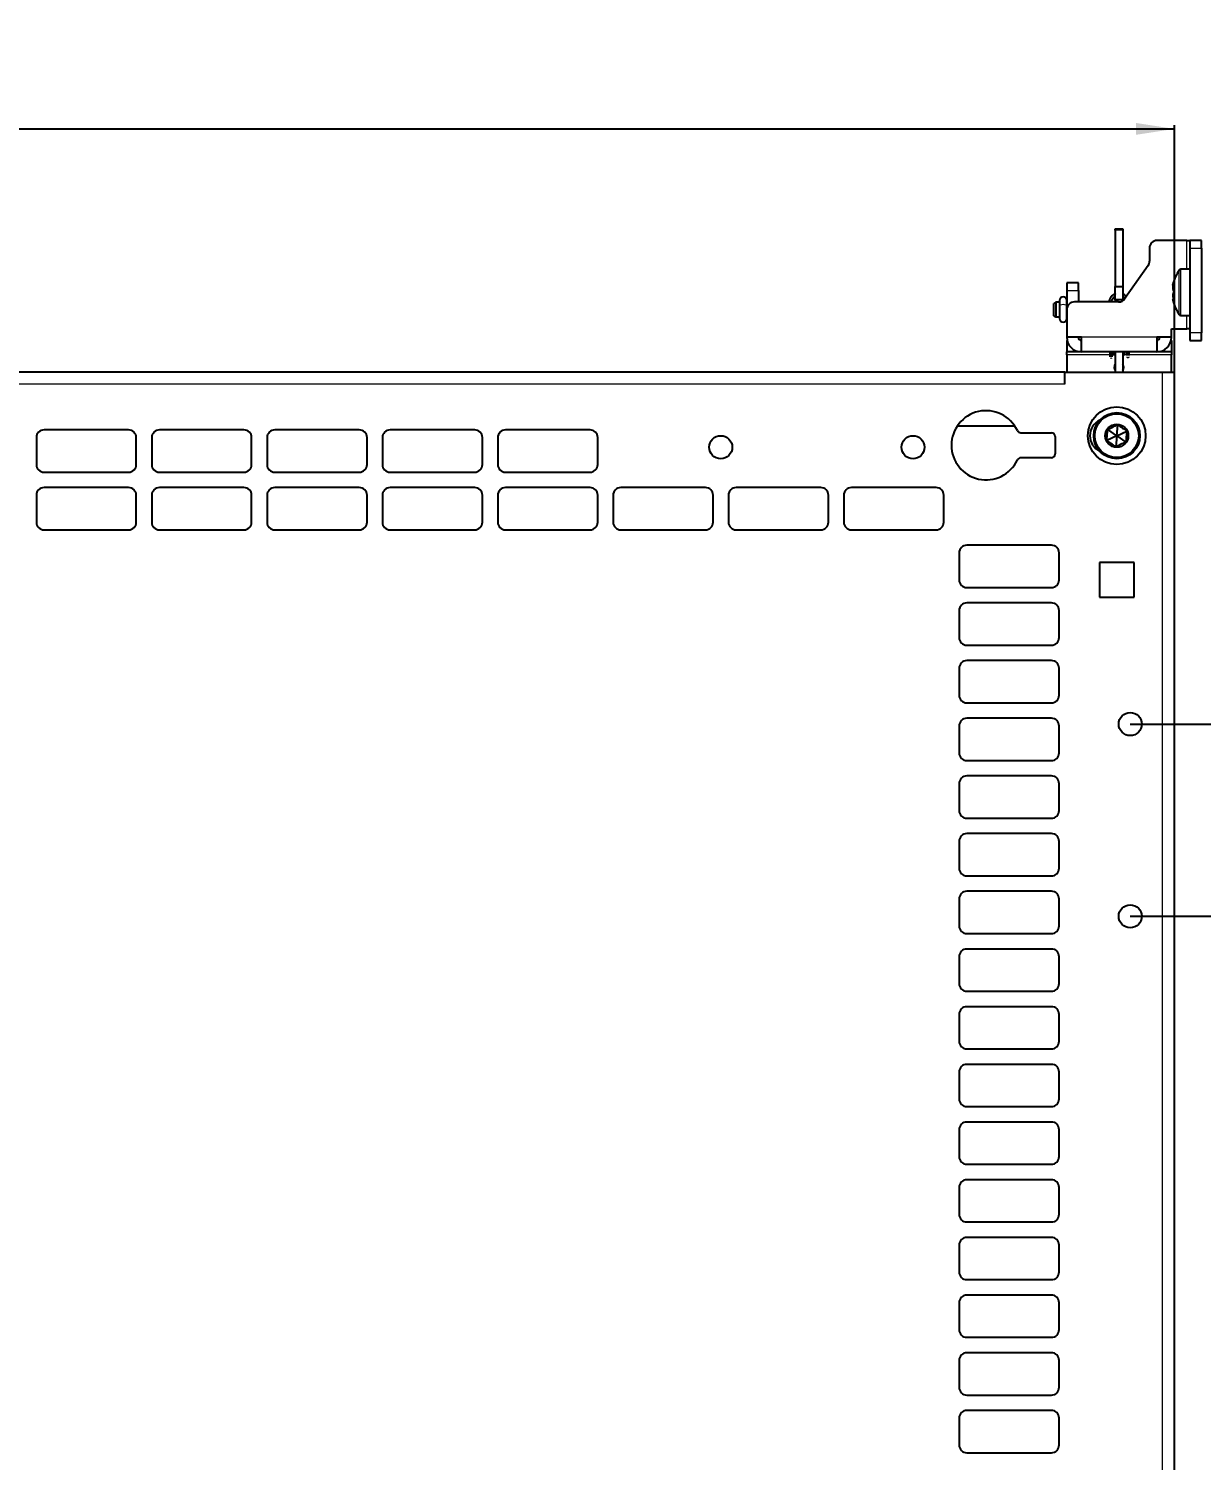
# Model space of a CAD drawing. Header units: millimetres. Extents: x -795 to 1020, y 148 to 1992.
# Drawn here: x -301.6 to 3.4, y 1556.1 to 1928.5 of the extents above; entities that cross this region are included whole.
import ezdxf

# ---------------------------------------------------------------- set-up
doc = ezdxf.new("R2010")
doc.units = ezdxf.units.MM
doc.layers.add('FORMAT', color=7, linetype='Continuous')
doc.styles.add('SLDTEXTSTYLE0', font='TXT', dxfattribs={"width": 0.75})
doc.dimstyles.new('SLDDIMSTYLE0', dxfattribs={"dimtxt": 20, "dimasz": 10, "dimexe": 0, "dimexo": 0.0625, "dimgap": 5, "dimtad": 2, "dimdec": 1, "dimrnd": 1e-09, "dimzin": 12, "dimdsep": 46, "dimtxsty": 'SLDTEXTSTYLE0', "dimsah": 1, "dimcen": 0.09, "dimadec": 0, "dimazin": 3, "dimtfac": 1, "dimtofl": 0, "dimtmove": 0, "dimatfit": 3, "dimfxl": 0, "dimfrac": 2, "dimtolj": 1, "dimtzin": 12, "dimarcsym": 0})
doc.dimstyles.new('SLDDIMSTYLE1', dxfattribs={"dimtxt": 20, "dimasz": 10, "dimexe": 0, "dimexo": 0.0625, "dimgap": 5, "dimtad": 2, "dimdec": 1, "dimrnd": 1e-09, "dimzin": 12, "dimdsep": 46, "dimtxsty": 'SLDTEXTSTYLE0', "dimsah": 1, "dimcen": 0.09, "dimadec": 0, "dimazin": 3, "dimtfac": 1, "dimtmove": 0, "dimatfit": 0, "dimfxl": 0, "dimfrac": 2, "dimtolj": 1, "dimtzin": 12, "dimarcsym": 0})

# ---------------------------------------------------------------- blocks, each defined once
blk = doc.blocks.new('_D_1')
at = {"layer": 'FORMAT'}
for p, q in [((-689.58, 1839.15), (-689.58, 1903.44)), ((-3.58, 1839.15), (-3.58, 1903.44)), ((-689.58, 1902.44), (-3.58, 1902.44))]:
    blk.add_line(p, q, dxfattribs=at)
for points in [[(-689.58, 1902.44), (-679.58, 1900.9), (-679.58, 1903.98)], [(-3.58, 1902.44), (-13.58, 1903.98), (-13.58, 1900.9)]]:
    blk.add_solid(points, dxfattribs=at)
at = {"layer": 'FORMAT', "insert": (-368.75, 1928.22), "char_height": 20, "attachment_point": 1, "style": 'SLDTEXTSTYLE0'}
blk.add_mtext('686', dxfattribs=at)
blk = doc.blocks.new('_D_2')
at = {"layer": 'FORMAT'}
for p, q in [((-15.07, 1747.64), (68.57, 1747.64)), ((67.57, 1747.64), (67.57, 447.64)), ((-15.07, 447.64), (68.57, 447.64))]:
    blk.add_line(p, q, dxfattribs=at)
for points in [[(67.57, 1747.64), (66.03, 1737.64), (69.1, 1737.64)], [(67.57, 447.64), (69.1, 457.64), (66.03, 457.64)]]:
    blk.add_solid(points, dxfattribs=at)
at = {"layer": 'FORMAT', "insert": (41.79, 1068.08), "char_height": 20, "attachment_point": 1, "rotation": 90, "style": 'SLDTEXTSTYLE0'}
blk.add_mtext('1300', dxfattribs=at)
blk = doc.blocks.new('_D_3')
at = {"layer": 'FORMAT'}
for p, q in [((35.57, 1747.64), (35.57, 1766.87)), ((-15.07, 1747.64), (36.57, 1747.64)), ((35.57, 1747.64), (35.57, 1697.64)), ((-15.07, 1697.64), (36.57, 1697.64)), ((35.57, 1697.64), (35.57, 1678.41))]:
    blk.add_line(p, q, dxfattribs=at)
for points in [[(35.57, 1747.64), (37.1, 1757.64), (34.03, 1757.64)], [(35.57, 1697.64), (34.03, 1687.64), (37.1, 1687.64)]]:
    blk.add_solid(points, dxfattribs=at)
at = {"layer": 'FORMAT', "insert": (9.79, 1707.86), "char_height": 20, "attachment_point": 1, "rotation": 90, "style": 'SLDTEXTSTYLE0'}
blk.add_mtext('50', dxfattribs=at)

msp = doc.modelspace()

# ---------------------------------------------------------------- linework, layer by layer
at = {"color": 7, "linetype": 'Continuous', "lineweight": 25}
for p, q in [((-18.98, 1876.44), (-16.98, 1876.44)), ((-18.98, 1876.07), (-18.98, 1876.44)), ((-18.98, 1876.07), (-18.98, 1861.44)), ((-16.98, 1876.44), (-16.98, 1876.07)), ((-16.98, 1876.07), (-16.98, 1861.44)), ((-0.38, 1873.44), (-8.08, 1873.44)), ((-0.38, 1873.44), (0.42, 1873.44)), ((0.42, 1873.44), (0.42, 1871.44)), ((3.42, 1873.44), (0.42, 1873.44)), ((3.42, 1871.44), (3.42, 1873.44)), ((-10.08, 1871.44), (-10.08, 1868.07)), ((0.42, 1871.44), (0.42, 1849.44)), ((3.42, 1871.44), (3.42, 1849.44)), ((-10.45, 1866.92), (-16.49, 1858.29)), ((0.42, 1865.94), (-1.91, 1865.94)), ((-28.58, 1862.44), (-31.58, 1862.44)), ((-31.58, 1862.44), (-31.58, 1860.44)), ((-28.58, 1860.44), (-28.58, 1862.44)), ((-31.58, 1860.44), (-31.58, 1855.44)), ((-28.58, 1860.44), (-28.58, 1857.44)), ((-18.98, 1861.44), (-16.98, 1861.44)), ((-18.98, 1857.94), (-18.98, 1861.44)), ((-16.98, 1861.44), (-16.98, 1857.94)), ((-34.43, 1857.34), (-34.93, 1857.05)), ((-34.93, 1853.83), (-34.93, 1857.05)), ((-33.49, 1857.34), (-34.43, 1857.34)), ((-34.43, 1857.34), (-34.43, 1853.54)), ((-33.49, 1857.81), (-33.49, 1856.44)), ((-33.49, 1856.44), (-33.49, 1853.11)), ((-31.59, 1856.44), (-31.59, 1857.81)), ((-31.58, 1857.34), (-31.59, 1857.34)), ((-31.59, 1853.11), (-31.59, 1856.44)), ((-31.58, 1855.44), (-31.58, 1848.24)), ((-18.12, 1857.44), (-29.58, 1857.44)), ((-20.55, 1857.53), (-20.55, 1857.44)), ((-19.95, 1857.44), (-19.95, 1857.54)), ((-16.98, 1857.94), (-18.98, 1857.94)), ((-18.98, 1857.94), (-18.98, 1857.44)), ((-16.98, 1857.94), (-16.98, 1857.8)), ((-3.98, 1858.08), (-4, 1858.08)), ((-34.93, 1853.83), (-34.43, 1853.54)), ((-34.43, 1853.54), (-33.49, 1853.54)), ((-31.59, 1853.54), (-31.58, 1853.54)), ((-1.91, 1853.94), (0.42, 1853.94)), ((-27.78, 1848.24), (-31.58, 1848.24)), ((-31.58, 1847.44), (-31.58, 1844.44)), ((-31.58, 1847.44), (-31.5, 1847.44)), ((-27.78, 1844.44), (-27.78, 1848.24)), ((-4.38, 1848.24), (-8.18, 1848.24)), ((-8.18, 1848.24), (-8.18, 1844.44)), ((-4.47, 1847.44), (-4.38, 1847.44)), ((-4.38, 1850.44), (-0.38, 1850.44)), ((-4.38, 1848.24), (-4.38, 1850.44)), ((-4.38, 1847.44), (-4.38, 1844.44)), ((0.42, 1850.44), (-0.38, 1850.44)), ((0.42, 1849.44), (0.42, 1847.44)), ((0.42, 1847.44), (3.42, 1847.44)), ((3.42, 1847.44), (3.42, 1849.44)), ((-27.78, 1844.44), (-31.58, 1844.44)), ((-31.58, 1843.64), (-31.58, 1844.44)), ((-31.58, 1843.64), (-31.58, 1839.14)), ((-19.48, 1844.44), (-27.78, 1844.44)), ((-20.37, 1844.44), (-20.36, 1843.17)), ((-19.76, 1843.18), (-19.77, 1844.44)), ((-16.48, 1844.44), (-19.48, 1844.44)), ((-19.48, 1844.44), (-19.48, 1843.64)), ((-18.98, 1843.64), (-19.48, 1843.64)), ((-18.98, 1844.44), (-18.98, 1839.14)), ((-16.98, 1844.44), (-16.98, 1839.14)), ((-16.48, 1843.64), (-16.98, 1843.64)), ((-8.18, 1844.44), (-16.48, 1844.44)), ((-16.48, 1843.64), (-16.48, 1844.44)), ((-15.98, 1844.43), (-15.96, 1843.47)), ((-15.36, 1843.48), (-15.38, 1844.43)), ((-4.38, 1844.44), (-8.18, 1844.44)), ((-4.38, 1844.44), (-4.38, 1843.64)), ((-4.38, 1839.14), (-4.38, 1843.64)), ((-32.08, 1839.15), (-661.08, 1839.15)), ((-32.08, 1839.15), (-32.08, 1839.14)), ((-32.08, 1839.14), (-6.68, 1839.14)), ((-32.08, 1836.05), (-32.08, 1839.14)), ((-6.68, 1839.14), (-3.58, 1839.14)), ((-3.58, 356.14), (-3.58, 1839.14)), ((-45.1, 1825.15), (-60.07, 1825.15)), ((-18.58, 1822.64), (-18.33, 1825.51)), ((-299.58, 1822.14), (-299.58, 1815.14)), ((-275.58, 1824.14), (-297.58, 1824.14)), ((-273.58, 1815.14), (-273.58, 1822.14)), ((-269.58, 1822.14), (-269.58, 1815.14)), ((-245.58, 1824.14), (-267.58, 1824.14)), ((-243.58, 1815.14), (-243.58, 1822.14)), ((-239.58, 1822.14), (-239.58, 1815.14)), ((-215.58, 1824.14), (-237.58, 1824.14)), ((-213.58, 1815.14), (-213.58, 1822.14)), ((-209.58, 1822.14), (-209.58, 1815.14)), ((-185.58, 1824.14), (-207.58, 1824.14)), ((-183.58, 1815.14), (-183.58, 1822.14)), ((-179.58, 1822.14), (-179.58, 1815.14)), ((-155.58, 1824.14), (-177.58, 1824.14)), ((-153.58, 1815.14), (-153.58, 1822.14)), ((-43.53, 1823.4), (-35.58, 1823.4)), ((-34.58, 1822.4), (-34.58, 1817.9)), ((-18.58, 1822.64), (-21.2, 1821.42)), ((-18.58, 1822.64), (-20.95, 1824.29)), ((-18.58, 1822.64), (-18.83, 1819.76)), ((-18.58, 1822.64), (-15.97, 1823.86)), ((-18.58, 1822.64), (-16.22, 1820.98)), ((-35.58, 1816.9), (-43.53, 1816.9)), ((-297.58, 1813.14), (-275.58, 1813.14)), ((-267.58, 1813.14), (-245.58, 1813.14)), ((-237.58, 1813.14), (-215.58, 1813.14)), ((-207.58, 1813.14), (-185.58, 1813.14)), ((-177.58, 1813.14), (-155.58, 1813.14)), ((-299.58, 1807.14), (-299.58, 1800.14)), ((-275.58, 1809.14), (-297.58, 1809.14)), ((-273.58, 1800.14), (-273.58, 1807.14)), ((-269.58, 1807.14), (-269.58, 1800.14)), ((-245.58, 1809.14), (-267.58, 1809.14)), ((-243.58, 1800.14), (-243.58, 1807.14)), ((-239.58, 1807.14), (-239.58, 1800.14)), ((-215.58, 1809.14), (-237.58, 1809.14)), ((-213.58, 1800.14), (-213.58, 1807.14)), ((-209.58, 1807.14), (-209.58, 1800.14)), ((-185.58, 1809.14), (-207.58, 1809.14)), ((-183.58, 1800.14), (-183.58, 1807.14)), ((-179.58, 1807.14), (-179.58, 1800.14)), ((-155.58, 1809.14), (-177.58, 1809.14)), ((-153.58, 1800.14), (-153.58, 1807.14)), ((-149.58, 1807.14), (-149.58, 1800.14)), ((-125.58, 1809.14), (-147.58, 1809.14)), ((-123.58, 1800.14), (-123.58, 1807.14)), ((-119.58, 1807.14), (-119.58, 1800.14)), ((-95.58, 1809.14), (-117.58, 1809.14)), ((-93.58, 1800.14), (-93.58, 1807.14)), ((-89.58, 1807.14), (-89.58, 1800.14)), ((-65.58, 1809.14), (-87.58, 1809.14)), ((-63.58, 1800.14), (-63.58, 1807.14)), ((-297.58, 1798.14), (-275.58, 1798.14)), ((-267.58, 1798.14), (-245.58, 1798.14)), ((-237.58, 1798.14), (-215.58, 1798.14)), ((-207.58, 1798.14), (-185.58, 1798.14)), ((-177.58, 1798.14), (-155.58, 1798.14)), ((-147.58, 1798.14), (-125.58, 1798.14)), ((-117.58, 1798.14), (-95.58, 1798.14)), ((-87.58, 1798.14), (-65.58, 1798.14)), ((-59.58, 1792.14), (-59.58, 1785.14)), ((-35.58, 1794.14), (-57.58, 1794.14)), ((-33.58, 1785.14), (-33.58, 1792.14)), ((-14.08, 1789.64), (-23.08, 1789.64)), ((-23.08, 1789.64), (-23.08, 1780.64)), ((-14.08, 1780.64), (-14.08, 1789.64)), ((-57.58, 1783.14), (-35.58, 1783.14)), ((-23.08, 1780.64), (-14.08, 1780.64)), ((-59.58, 1777.14), (-59.58, 1770.14)), ((-35.58, 1779.14), (-57.58, 1779.14)), ((-33.58, 1770.14), (-33.58, 1777.14)), ((-57.58, 1768.14), (-35.58, 1768.14)), ((-59.58, 1762.14), (-59.58, 1755.14)), ((-35.58, 1764.14), (-57.58, 1764.14)), ((-33.58, 1755.14), (-33.58, 1762.14)), ((-57.58, 1753.14), (-35.58, 1753.14)), ((-59.58, 1747.14), (-59.58, 1740.14)), ((-35.58, 1749.14), (-57.58, 1749.14)), ((-33.58, 1740.14), (-33.58, 1747.14)), ((-57.58, 1738.14), (-35.58, 1738.14)), ((-59.58, 1732.14), (-59.58, 1725.14)), ((-35.58, 1734.14), (-57.58, 1734.14)), ((-33.58, 1725.14), (-33.58, 1732.14)), ((-57.58, 1723.14), (-35.58, 1723.14)), ((-59.58, 1717.14), (-59.58, 1710.14)), ((-35.58, 1719.14), (-57.58, 1719.14)), ((-33.58, 1710.14), (-33.58, 1717.14)), ((-57.58, 1708.14), (-35.58, 1708.14)), ((-59.58, 1702.14), (-59.58, 1695.14)), ((-35.58, 1704.14), (-57.58, 1704.14)), ((-33.58, 1695.14), (-33.58, 1702.14)), ((-57.58, 1693.14), (-35.58, 1693.14)), ((-59.58, 1687.14), (-59.58, 1680.14)), ((-35.58, 1689.14), (-57.58, 1689.14)), ((-33.58, 1680.14), (-33.58, 1687.14)), ((-57.58, 1678.14), (-35.58, 1678.14)), ((-59.58, 1672.14), (-59.58, 1665.14)), ((-35.58, 1674.14), (-57.58, 1674.14)), ((-33.58, 1665.14), (-33.58, 1672.14)), ((-57.58, 1663.14), (-35.58, 1663.14)), ((-59.58, 1657.14), (-59.58, 1650.14)), ((-35.58, 1659.14), (-57.58, 1659.14)), ((-33.58, 1650.14), (-33.58, 1657.14)), ((-57.58, 1648.14), (-35.58, 1648.14)), ((-35.58, 1644.14), (-57.58, 1644.14)), ((-59.58, 1642.14), (-59.58, 1635.14)), ((-33.58, 1635.14), (-33.58, 1642.14)), ((-57.58, 1633.14), (-35.58, 1633.14)), ((-35.58, 1629.14), (-57.58, 1629.14)), ((-59.58, 1627.14), (-59.58, 1620.14)), ((-33.58, 1620.14), (-33.58, 1627.14)), ((-57.58, 1618.14), (-35.58, 1618.14)), ((-35.58, 1614.14), (-57.58, 1614.14)), ((-59.58, 1612.14), (-59.58, 1605.14)), ((-33.58, 1605.14), (-33.58, 1612.14)), ((-57.58, 1603.14), (-35.58, 1603.14)), ((-35.58, 1599.14), (-57.58, 1599.14)), ((-59.58, 1597.14), (-59.58, 1590.14)), ((-33.58, 1590.14), (-33.58, 1597.14)), ((-57.58, 1588.14), (-35.58, 1588.14)), ((-35.58, 1584.14), (-57.58, 1584.14)), ((-59.58, 1582.14), (-59.58, 1575.14)), ((-33.58, 1575.14), (-33.58, 1582.14)), ((-57.58, 1573.14), (-35.58, 1573.14)), ((-35.58, 1569.14), (-57.58, 1569.14)), ((-59.58, 1567.14), (-59.58, 1560.14)), ((-33.58, 1560.14), (-33.58, 1567.14)), ((-57.58, 1558.14), (-35.58, 1558.14))]:
    msp.add_line(p, q, dxfattribs=at)
at = {"color": 8, "linetype": 'Continuous', "lineweight": 18}
for p, q in [((-16.98, 1876.07), (-18.98, 1876.07)), ((-0.38, 1865.94), (-0.38, 1873.44)), ((0.42, 1871.44), (3.42, 1871.44)), ((-2.35, 1854.17), (-2.35, 1865.71)), ((-1.91, 1853.94), (-1.91, 1865.94)), ((-31.58, 1860.44), (-28.58, 1860.44)), ((-0.38, 1850.44), (-0.38, 1853.94)), ((-8.18, 1848.24), (-27.78, 1848.24)), ((3.42, 1849.44), (0.42, 1849.44)), ((-20.36, 1843.64), (-31.58, 1843.64)), ((-19.48, 1843.64), (-19.76, 1843.64)), ((-15.96, 1843.64), (-16.48, 1843.64)), ((-4.38, 1843.64), (-15.36, 1843.64)), ((-32.08, 1836.05), (-661.08, 1836.05)), ((-6.68, 356.14), (-6.68, 1839.14))]:
    msp.add_line(p, q, dxfattribs=at)
at = {"color": 8, "linetype": 'Continuous', "lineweight": 18, "flags": 128}
for points in [[(-33.49, 1856.44), (-33.41, 1856.59), (-33.21, 1856.72), (-32.9, 1856.8), (-32.54, 1856.83)], [(-32.54, 1856.83), (-32.17, 1856.8), (-31.87, 1856.72), (-31.66, 1856.59), (-31.59, 1856.44)], [(-19.95, 1857.54), (-19.97, 1857.48), (-20.01, 1857.44)], [(-15.96, 1843.14), (-15.96, 1843.14), (-15.93, 1843.07), (-15.86, 1843.01), (-15.76, 1842.98), (-15.65, 1842.97), (-15.53, 1842.99), (-15.44, 1843.03), (-15.38, 1843.09), (-15.36, 1843.15)]]:
    msp.add_lwpolyline(points, dxfattribs=at)
at = {"color": 7, "linetype": 'Continuous', "lineweight": 25, "flags": 128}
for points in [[(-19.99, 1844.44), (-20.06, 1844.43), (-20.16, 1844.44)], [(-18.98, 1841.14), (-19.14, 1840.87), (-19.23, 1840.39)], [(-19.23, 1840.39), (-19.14, 1839.91), (-18.98, 1839.64)]]:
    msp.add_lwpolyline(points, dxfattribs=at)
at = {"color": 7, "linetype": 'Continuous', "lineweight": 25}
for centre, radius in [((-18.58, 1822.64), 7.5), ((-18.58, 1822.64), 6), ((-18.58, 1822.64), 5.7), ((-18.58, 1822.64), 3), ((-121.58, 1819.65), 3), ((-71.58, 1819.65), 3), ((-15.08, 1747.64), 3), ((-15.08, 1697.64), 3)]:
    msp.add_circle(centre, radius, dxfattribs=at)
for centre, radius, start, end in [((-8.08, 1871.44), 2, 90, 180), ((-12.08, 1868.07), 2, 325.008, 0), ((5.82, 1859.94), 10, 144.7485, 169.0158), ((-1.91, 1865.4), 0.54, 90, 144.7485), ((-32.54, 1857.81), 0.95, 0, 180), ((-18.12, 1859.44), 2, 270, 325.008), ((-29.58, 1855.44), 2, 90, 180), ((5.82, 1859.94), 10, 190.9122, 215.2515), ((-32.54, 1853.11), 0.95, 180, 0), ((-1.91, 1854.48), 0.54, 215.2515, 270), ((-27.78, 1848.24), 3.8, 180, 270), ((-27.78, 1848.24), 0.8, 180, 270), ((-8.18, 1848.24), 0.8, 270, 0), ((-8.18, 1848.24), 3.8, 270, 0), ((-17.98, 1840.39), 1.25, 323.1301, 36.8699), ((-52.58, 1820.15), 9, 25.1507, 334.8493), ((-21.08, 1822.64), 4.5, 114.975, 245.025), ((-297.58, 1822.14), 2, 90, 180), ((-275.58, 1822.14), 2, 0, 90), ((-267.58, 1822.14), 2, 90, 180), ((-245.58, 1822.14), 2, 0, 90), ((-237.58, 1822.14), 2, 90, 180), ((-215.58, 1822.14), 2, 0, 90), ((-207.58, 1822.14), 2, 90, 180), ((-185.58, 1822.14), 2, 0, 90), ((-177.58, 1822.14), 2, 90, 180), ((-155.58, 1822.14), 2, 0, 90), ((-43.53, 1824.4), 1, 205.1507, 270), ((-35.58, 1822.4), 1, 0, 90), ((-35.58, 1817.9), 1, 270, 0), ((-297.58, 1815.14), 2, 180, 270), ((-275.58, 1815.14), 2, 270, 0), ((-267.58, 1815.14), 2, 180, 270), ((-245.58, 1815.14), 2, 270, 0), ((-237.58, 1815.14), 2, 180, 270), ((-215.58, 1815.14), 2, 270, 0), ((-207.58, 1815.14), 2, 180, 270), ((-185.58, 1815.14), 2, 270, 0), ((-177.58, 1815.14), 2, 180, 270), ((-155.58, 1815.14), 2, 270, 0), ((-43.53, 1815.9), 1, 90, 154.8493), ((-297.58, 1807.14), 2, 90, 180), ((-275.58, 1807.14), 2, 0, 90), ((-267.58, 1807.14), 2, 90, 180), ((-245.58, 1807.14), 2, 0, 90), ((-237.58, 1807.14), 2, 90, 180), ((-215.58, 1807.14), 2, 0, 90), ((-207.58, 1807.14), 2, 90, 180), ((-185.58, 1807.14), 2, 0, 90), ((-177.58, 1807.14), 2, 90, 180), ((-155.58, 1807.14), 2, 0, 90), ((-147.58, 1807.14), 2, 90, 180), ((-125.58, 1807.14), 2, 0, 90), ((-117.58, 1807.14), 2, 90, 180), ((-95.58, 1807.14), 2, 0, 90), ((-87.58, 1807.14), 2, 90, 180), ((-65.58, 1807.14), 2, 0, 90), ((-297.58, 1800.14), 2, 180, 270), ((-275.58, 1800.14), 2, 270, 0), ((-267.58, 1800.14), 2, 180, 270), ((-245.58, 1800.14), 2, 270, 0), ((-237.58, 1800.14), 2, 180, 270), ((-215.58, 1800.14), 2, 270, 0), ((-207.58, 1800.14), 2, 180, 270), ((-185.58, 1800.14), 2, 270, 0), ((-177.58, 1800.14), 2, 180, 270), ((-155.58, 1800.14), 2, 270, 0), ((-147.58, 1800.14), 2, 180, 270), ((-125.58, 1800.14), 2, 270, 0), ((-117.58, 1800.14), 2, 180, 270), ((-95.58, 1800.14), 2, 270, 0), ((-87.58, 1800.14), 2, 180, 270), ((-65.58, 1800.14), 2, 270, 0), ((-57.58, 1792.14), 2, 90, 180), ((-35.58, 1792.14), 2, 0, 90), ((-57.58, 1785.14), 2, 180, 270), ((-35.58, 1785.14), 2, 270, 0), ((-57.58, 1777.14), 2, 90, 180), ((-35.58, 1777.14), 2, 0, 90), ((-57.58, 1770.14), 2, 180, 270), ((-35.58, 1770.14), 2, 270, 0), ((-57.58, 1762.14), 2, 90, 180), ((-35.58, 1762.14), 2, 0, 90), ((-57.58, 1755.14), 2, 180, 270), ((-35.58, 1755.14), 2, 270, 0), ((-57.58, 1747.14), 2, 90, 180), ((-35.58, 1747.14), 2, 0, 90), ((-57.58, 1740.14), 2, 180, 270), ((-35.58, 1740.14), 2, 270, 0), ((-57.58, 1732.14), 2, 90, 180), ((-35.58, 1732.14), 2, 0, 90), ((-57.58, 1725.14), 2, 180, 270), ((-35.58, 1725.14), 2, 270, 0), ((-57.58, 1717.14), 2, 90, 180), ((-35.58, 1717.14), 2, 0, 90), ((-57.58, 1710.14), 2, 180, 270), ((-35.58, 1710.14), 2, 270, 0), ((-57.58, 1702.14), 2, 90, 180), ((-35.58, 1702.14), 2, 0, 90), ((-57.58, 1695.14), 2, 180, 270), ((-35.58, 1695.14), 2, 270, 0), ((-57.58, 1687.14), 2, 90, 180), ((-35.58, 1687.14), 2, 0, 90), ((-57.58, 1680.14), 2, 180, 270), ((-35.58, 1680.14), 2, 270, 0), ((-57.58, 1672.14), 2, 90, 180), ((-35.58, 1672.14), 2, 0, 90), ((-57.58, 1665.14), 2, 180, 270), ((-35.58, 1665.14), 2, 270, 0), ((-57.58, 1657.14), 2, 90, 180), ((-35.58, 1657.14), 2, 0, 90), ((-57.58, 1650.14), 2, 180, 270), ((-35.58, 1650.14), 2, 270, 0), ((-57.58, 1642.14), 2, 90, 180), ((-35.58, 1642.14), 2, 0, 90), ((-57.58, 1635.14), 2, 180, 270), ((-35.58, 1635.14), 2, 270, 0), ((-57.58, 1627.14), 2, 90, 180), ((-35.58, 1627.14), 2, 0, 90), ((-57.58, 1620.14), 2, 180, 270), ((-35.58, 1620.14), 2, 270, 0), ((-57.58, 1612.14), 2, 90, 180), ((-35.58, 1612.14), 2, 0, 90), ((-57.58, 1605.14), 2, 180, 270), ((-35.58, 1605.14), 2, 270, 0), ((-57.58, 1597.14), 2, 90, 180), ((-35.58, 1597.14), 2, 0, 90), ((-57.58, 1590.14), 2, 180, 270), ((-35.58, 1590.14), 2, 270, 0), ((-57.58, 1582.14), 2, 90, 180), ((-35.58, 1582.14), 2, 0, 90), ((-57.58, 1575.14), 2, 180, 270), ((-35.58, 1575.14), 2, 270, 0), ((-57.58, 1567.14), 2, 90, 180), ((-35.58, 1567.14), 2, 0, 90), ((-57.58, 1560.14), 2, 180, 270), ((-35.58, 1560.14), 2, 270, 0)]:
    msp.add_arc(centre, radius, start, end, dxfattribs=at)
at = {"color": 8, "linetype": 'Continuous', "lineweight": 18}
for centre, radius, start, end in [((-20.42, 1857.54), 0.131, 182.8019, 231.2595), ((-20.06, 1843.22), 0.404, 231.9427, 309.5849)]:
    msp.add_arc(centre, radius, start, end, dxfattribs=at)
at = {"color": 7, "linetype": 'Continuous', "lineweight": 25}
for points, knots in [([(-4, 1861.8), (-4.01, 1861.8), (-4.01, 1861.78), (-3.98, 1861.92), (-3.91, 1862.18), (-3.83, 1862.41), (-3.8, 1862.47), (-3.79, 1862.48), (-3.78, 1862.48), (-3.78, 1862.47), (-3.79, 1862.44), (-3.8, 1862.36), (-3.89, 1862.01), (-3.97, 1861.56), (-4.01, 1861.06), (-4, 1860.68), (-3.92, 1860.51), (-3.85, 1860.38), (-3.82, 1860.32), (-3.8, 1860.28), (-3.79, 1860.24), (-3.78, 1860.21), (-3.78, 1860.19), (-3.78, 1860.18)], [0, 0, 0, 0, 0.01095, 0.084261, 0.251384, 0.301143, 0.326111, 0.336174, 0.341648, 0.347168, 0.3534, 0.364584, 0.407267, 0.575793, 0.655414, 0.736053, 0.89255, 0.931183, 0.955749, 0.971918, 0.988179, 0.994671, 1, 1, 1, 1]), ([(-18.98, 1859.5), (-19.01, 1859.49), (-19.33, 1859.43), (-19.84, 1859.06), (-20.36, 1858.46), (-20.54, 1857.91), (-20.55, 1857.6), (-20.55, 1857.53)], [0, 0, 0, 0, 0.027258, 0.332367, 0.638027, 0.91803, 1, 1, 1, 1]), ([(-19.95, 1857.54), (-19.95, 1857.63), (-19.93, 1857.92), (-19.7, 1858.35), (-19.33, 1858.71), (-19.05, 1858.81), (-18.98, 1858.84)], [0, 0, 0, 0, 0.181412, 0.557801, 0.886774, 1, 1, 1, 1]), ([(-16.08, 1858.88), (-16.22, 1859.03), (-16.46, 1859.29), (-16.83, 1859.41), (-16.98, 1859.46)], [0, 0, 0, 0, 0.568541, 1, 1, 1, 1]), ([(-16.98, 1858.82), (-16.85, 1858.75), (-16.61, 1858.64), (-16.49, 1858.45), (-16.44, 1858.37)], [0, 0, 0, 0, 0.5433329, 1, 1, 1, 1]), ([(-3.78, 1860.18), (-3.78, 1860.17), (-3.78, 1860.15), (-3.79, 1860.1), (-3.84, 1859.97), (-3.92, 1859.79), (-3.99, 1859.52), (-4.01, 1859.19), (-3.99, 1858.72), (-3.92, 1858.27), (-3.83, 1857.9), (-3.8, 1857.76), (-3.79, 1857.69), (-3.78, 1857.66), (-3.78, 1857.64), (-3.79, 1857.63), (-3.8, 1857.63), (-3.85, 1857.72), (-3.94, 1857.93), (-4.01, 1858.12), (-4, 1858.06), (-4, 1858.04)], [0, 0, 0, 0, 0.00546, 0.013139, 0.034416, 0.129524, 0.242679, 0.314342, 0.38659, 0.544101, 0.595865, 0.621803, 0.634844, 0.640474, 0.646162, 0.651047, 0.659654, 0.686306, 0.810748, 0.936288, 1, 1, 1, 1]), ([(-20.95, 1824.29), (-20.48, 1824.51), (-19.61, 1824.92), (-18.74, 1825.33), (-18.33, 1825.51)], [0, 0, 0, 0, 0.534686, 1, 1, 1, 1]), ([(-18.33, 1825.51), (-17.91, 1825.22), (-17.12, 1824.67), (-16.33, 1824.12), (-15.97, 1823.86)], [0, 0, 0, 0, 0.534686, 1, 1, 1, 1]), ([(-21.2, 1821.42), (-21.17, 1821.74), (-21.1, 1822.54), (-21.02, 1823.53), (-20.96, 1824.14), (-20.95, 1824.29)], [0, 0, 0, 0, 0.341758, 0.840485, 1, 1, 1, 1]), ([(-18.83, 1819.76), (-19.26, 1820.06), (-20.05, 1820.61), (-20.83, 1821.16), (-21.2, 1821.42)], [0, 0, 0, 0, 0.534686, 1, 1, 1, 1]), ([(-16.22, 1820.98), (-16.69, 1820.77), (-17.56, 1820.36), (-18.43, 1819.95), (-18.83, 1819.76)], [0, 0, 0, 0, 0.534686, 1, 1, 1, 1]), ([(-15.97, 1823.86), (-15.98, 1823.71), (-16.03, 1823.09), (-16.12, 1822.1), (-16.19, 1821.31), (-16.22, 1820.98)], [0, 0, 0, 0, 0.159515, 0.658242, 1, 1, 1, 1])]:
    msp.add_open_spline(points, degree=3, knots=knots, dxfattribs=at)

# ---------------------------------------------------------------- dimensions: what is measured, and where the dimension line sits
at = {"layer": 'FORMAT'}
for base, p1, p2, angle, dimstyle, picture, middle in [((-3.58, 1902.44), (-689.58, 1839.14), (-3.58, 1839.14), 0, 'SLDDIMSTYLE0', '_D_1', (-346.58, 1902.44)), ((35.57, 1697.64), (-15.08, 1747.64), (-15.08, 1697.64), 90, 'SLDDIMSTYLE1', '_D_3', (35.57, 1722.64)), ((67.57, 447.64), (-15.08, 1747.64), (-15.08, 447.64), 90, 'SLDDIMSTYLE0', '_D_2', (67.57, 1097.64))]:
    dim = msp.add_linear_dim(base=base, p1=p1, p2=p2, angle=angle, dimstyle=dimstyle, dxfattribs=at)
    dim.commit()
    dim.dimension.update_dxf_attribs({"geometry": picture, "text_midpoint": middle, "dimtype": 160})

doc.saveas('drawing.dxf')
